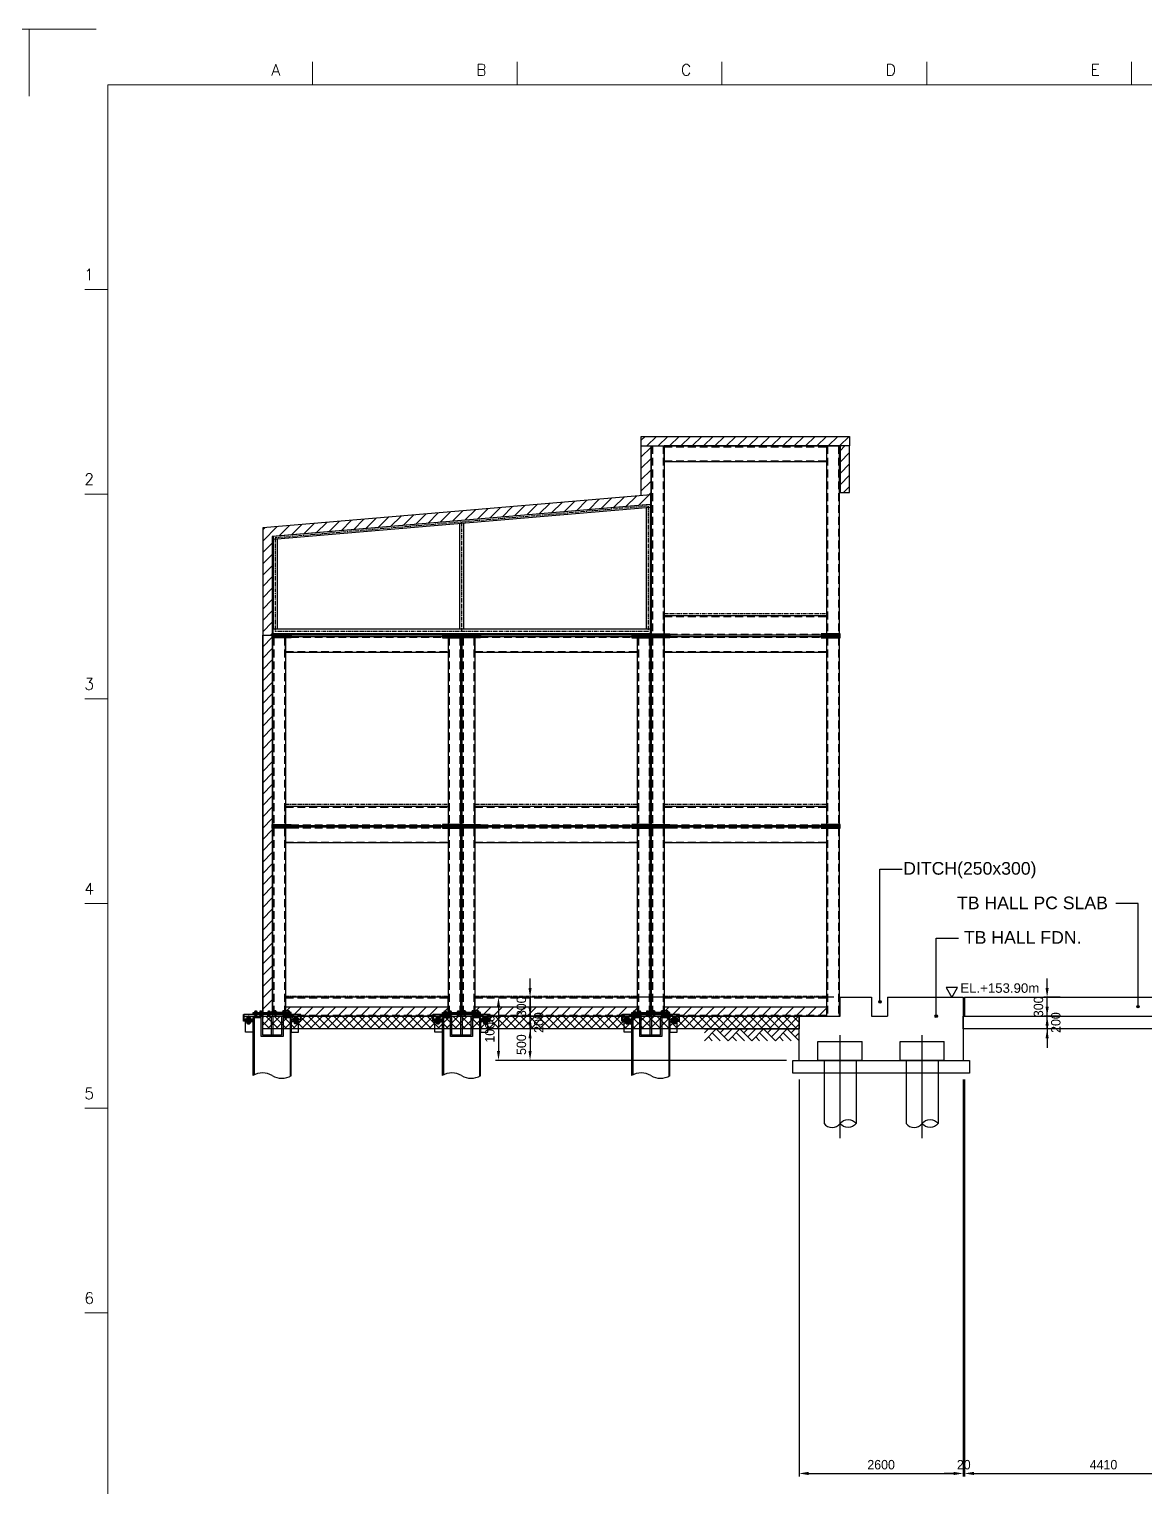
# Model space of a CAD drawing. Header units: millimetres. Extents: x 63700 to 182600, y -289551 to -205451.
# Drawn here: x 123150 to 140830, y -270606 to -247501 of the extents above; entities that cross this region are included whole.
import ezdxf
from ezdxf.enums import TextEntityAlignment as Align

# ---------------------------------------------------------------- set-up
doc = ezdxf.new("R2010")
doc.units = ezdxf.units.MM
doc.header["$LTSCALE"] = 50
doc.linetypes.add('CENTER', pattern=[2, 1.25, -0.25, 0.25, -0.25])
doc.linetypes.add('HIDDEN', pattern=[0.375, 0.25, -0.125])
doc.layers.get('Defpoints').update_dxf_attribs({"color": 140})
for name, color, linetype in [('#20_GR', 3, 'Continuous'), ('1', 7, 'Continuous'), ('C_BLOCK', 7, 'Continuous'), ('C_CEN', 1, 'CENTER'), ('C_COLUMN-01', 2, 'Continuous'), ('C_CONC', 4, 'Continuous'), ('C_GIRDER', 2, 'Continuous'), ('C_HAT', 253, 'Continuous'), ('C_TEXT_01', 2, 'Continuous'), ('CONC', 3, 'Continuous'), ('DIM-SCALE', 7, 'Continuous'), ('finish', 1, 'Continuous'), ('HATCH-2', 4, 'Continuous'), ('PILE-1', 8, 'Continuous'), ('PLATE', 2, 'Continuous'), ('REBARD', 3, 'Continuous'), ('나사산', 1, 'Continuous'), ('중심선', 1, 'CENTER')]:
    doc.layers.add(name, color=color, linetype=linetype)
doc.layers.add('TAN-TIT', color=30, linetype='Continuous', lineweight=0)
doc.styles.add('Arial', font='arial.ttf')
doc.styles.add('COM', font='COMPLEX', dxfattribs={"height": 5})
doc.styles.add('돋움', font='')
doc.styles.get('돋움').set_extended_font_data('Dotum')
doc.dimstyles.new('일반도면_0050', dxfattribs={"dimscale": 50, "dimtxt": 3, "dimasz": 3, "dimexe": 1, "dimexo": 2, "dimgap": 1.25, "dimtad": 1, "dimdec": 0, "dimzin": 0, "dimdsep": 46, "dimtxsty": '돋움', "dimcen": -5, "dimclrd": 1, "dimclre": 1, "dimclrt": 7, "dimadec": 8, "dimazin": 0, "dimtfac": 1, "dimtdec": 4, "dimtix": 1, "dimtmove": 2, "dimatfit": 3, "dimfxl": 1, "dimtolj": 1, "dimtzin": 0, "dimarcsym": 0})
pattern_1 = [(45, (-538626.01, 33154.9), (-89.80256, 89.80256), [])]

# ---------------------------------------------------------------- blocks, each defined once
blk = doc.blocks.new('BORDER')
at = {"layer": 'TAN-TIT', "linetype": 'Continuous'}
for p, q in [((4241, 168200), (0, 168200)), ((0, 168200), (0, 163959)), ((237800, 168200), (233559, 168200)), ((237800, 163959), (237800, 168200))]:
    blk.add_line(p, q, dxfattribs=at)
at = {"layer": 'TAN-TIT'}
for p, q in [((17955, 164680), (17955, 166122)), ((30934, 164680), (30934, 166122)), ((43912, 164680), (43912, 166122)), ((56891, 164680), (56891, 166122)), ((69870, 164680), (69870, 166122)), ((4977, 164680), (4977, 3520)), ((232823, 164680), (4977, 164680)), ((4977, 151701), (3534, 151701)), ((4977, 138723), (3534, 138723)), ((4977, 125744), (3534, 125744)), ((4977, 112766), (3534, 112766)), ((4977, 99787), (3534, 99787)), ((4977, 86808), (3534, 86808))]:
    blk.add_line(p, q, dxfattribs=at)
at = {"layer": 'TAN-TIT', "style": 'COM'}
for s, p in [('A', (15359, 165257)), ('B', (28338, 165257)), ('C', (41317, 165257)), ('D', (54295, 165257)), ('E', (67274, 165257))]:
    blk.add_text(s, height=721, dxfattribs=at).set_placement(p)
for s, p in [('1', (4111, 152278)), ('1', (4111, 152278)), ('2', (4111, 139300)), ('3', (4111, 126321)), ('4', (4111, 113342)), ('5', (4111, 100364)), ('6', (4111, 87385))]:
    blk.add_text(s, height=721, dxfattribs=at).set_placement(p, align=Align.RIGHT)
blk = doc.blocks.new('ER')
at = {"layer": 'C_BLOCK', "color": 1, "linetype": 'Continuous'}
for p, q in [((2.5, 0), (0, -2.5)), ((0.833, 0), (0, -0.832)), ((0, 0), (20, 0)), ((2.5, 0), (5, -2.5)), ((4.167, 0), (3.334, -0.833)), ((5.833, 0), (4.166, -1.666)), ((7.5, 0), (5, -2.5)), ((7.5, 0), (9.999, -2.5)), ((9.167, 0), (8.333, -0.833)), ((10.832, 0), (9.166, -1.666)), ((12.499, 0), (9.999, -2.5)), ((12.499, 0), (14.999, -2.5)), ((14.166, 0), (13.333, -0.833)), ((15.832, 0), (14.165, -1.666)), ((17.499, 0), (14.999, -2.5)), ((17.499, 0), (19.998, -2.5)), ((19.166, 0), (18.332, -0.833)), ((0.834, -1.666), (1.667, -2.5)), ((1.667, -0.833), (3.333, -2.5)), ((5.887, -1.613), (6.774, -2.5)), ((6.719, -0.78), (8.439, -2.5)), ((10.833, -1.666), (11.666, -2.5)), ((11.666, -0.833), (13.332, -2.5)), ((15.832, -1.666), (16.666, -2.5)), ((16.665, -0.833), (18.331, -2.5)), ((19.998, -0.832), (19.165, -1.666))]:
    blk.add_line(p, q, dxfattribs=at)
blk = doc.blocks.new('*D468')
at = {"layer": 'Defpoints', "color": 0}
for p in [(136001, -262847), (131088, -263147), (135351, -263147)]:
    blk.add_point(p, dxfattribs=at)
at = {"layer": 'DIM-SCALE', "color": 1, "lineweight": -2}
for p, q in [((131088, -262697), (131088, -262547)), ((135901, -262847), (131038, -262847)), ((131088, -262847), (131088, -263147)), ((135251, -263147), (131038, -263147)), ((131088, -263297), (131088, -263447))]:
    blk.add_line(p, q, dxfattribs=at)
at = {"layer": 'DIM-SCALE', "color": 1}
for points in [[(131063, -262697), (131113, -262697), (131088, -262847)], [(131063, -263297), (131113, -263297), (131088, -263147)]]:
    blk.add_solid(points, dxfattribs=at)
at = {"layer": 'DIM-SCALE', "color": 7, "insert": (130951, -262997), "char_height": 150, "attachment_point": 5, "rotation": 90, "style": '돋움'}
blk.add_mtext('\\A1;300', dxfattribs=at)
blk = doc.blocks.new('*D469')
at = {"layer": 'Defpoints', "color": 0}
for p in [(131088, -263147), (135351, -263147), (133001, -263347)]:
    blk.add_point(p, dxfattribs=at)
at = {"layer": 'DIM-SCALE', "color": 1, "lineweight": -2}
for p, q in [((131088, -262997), (131088, -262847)), ((135251, -263147), (131038, -263147)), ((131088, -263347), (131088, -263147)), ((132901, -263347), (131038, -263347)), ((131088, -263497), (131088, -263647))]:
    blk.add_line(p, q, dxfattribs=at)
at = {"layer": 'DIM-SCALE', "color": 1}
for points in [[(131063, -262997), (131113, -262997), (131088, -263147)], [(131063, -263497), (131113, -263497), (131088, -263347)]]:
    blk.add_solid(points, dxfattribs=at)
at = {"layer": 'DIM-SCALE', "color": 7, "char_height": 150, "attachment_point": 5, "rotation": 90, "style": '돋움'}
for s, insert in [('\\A1;200', (131226, -263247)), ('\\A1;', (130951, -263247))]:
    blk.add_mtext(s, dxfattribs=dict(at, insert=insert))
blk = doc.blocks.new('*D470')
at = {"layer": 'Defpoints', "color": 0}
for p in [(133001, -263347), (131088, -263847), (135251, -263847)]:
    blk.add_point(p, dxfattribs=at)
at = {"layer": 'DIM-SCALE', "color": 1, "lineweight": -2}
for p, q in [((132901, -263347), (131038, -263347)), ((131088, -263497), (131088, -263697)), ((135151, -263847), (131038, -263847))]:
    blk.add_line(p, q, dxfattribs=at)
at = {"layer": 'DIM-SCALE', "color": 1}
for points in [[(131063, -263497), (131113, -263497), (131088, -263347)], [(131063, -263697), (131113, -263697), (131088, -263847)]]:
    blk.add_solid(points, dxfattribs=at)
at = {"layer": 'DIM-SCALE', "color": 7, "insert": (130951, -263597), "char_height": 150, "attachment_point": 5, "rotation": 90, "style": '돋움'}
blk.add_mtext('\\A1;500', dxfattribs=at)
blk = doc.blocks.new('*D471')
at = {"layer": 'Defpoints', "color": 0}
for p in [(136001, -262847), (130588, -263847), (135251, -263847)]:
    blk.add_point(p, dxfattribs=at)
at = {"layer": 'DIM-SCALE', "color": 1, "lineweight": -2}
for p, q in [((135901, -262847), (130538, -262847)), ((130588, -262997), (130588, -263697)), ((135151, -263847), (130538, -263847))]:
    blk.add_line(p, q, dxfattribs=at)
at = {"layer": 'DIM-SCALE', "color": 1}
for points in [[(130563, -262997), (130613, -262997), (130588, -262847)], [(130563, -263697), (130613, -263697), (130588, -263847)]]:
    blk.add_solid(points, dxfattribs=at)
at = {"layer": 'DIM-SCALE', "color": 7, "insert": (130451, -263347), "char_height": 150, "attachment_point": 5, "rotation": 90, "style": '돋움'}
blk.add_mtext('\\A1;1000', dxfattribs=at)
blk = doc.blocks.new('*D501')
at = {"layer": 'Defpoints', "color": 0}
for p in [(135351, -264047), (137951, -264047), (137951, -270394)]:
    blk.add_point(p, dxfattribs=at)
at = {"layer": 'DIM-SCALE', "color": 1, "lineweight": -2}
for p, q in [((135351, -264147), (135351, -270444)), ((137951, -264147), (137951, -270444)), ((135501, -270394), (137801, -270394))]:
    blk.add_line(p, q, dxfattribs=at)
at = {"layer": 'DIM-SCALE', "color": 1}
for points in [[(135501, -270369), (135501, -270419), (135351, -270394)], [(137801, -270369), (137801, -270419), (137951, -270394)]]:
    blk.add_solid(points, dxfattribs=at)
at = {"layer": 'DIM-SCALE', "color": 7, "insert": (136651, -270256), "char_height": 150, "attachment_point": 5, "style": '돋움'}
blk.add_mtext('\\A1;2600', dxfattribs=at)
blk = doc.blocks.new('*D502')
at = {"layer": 'Defpoints', "color": 0}
for p in [(137951, -264047), (137971, -264047), (137951, -270394)]:
    blk.add_point(p, dxfattribs=at)
at = {"layer": 'DIM-SCALE', "color": 1, "lineweight": -2}
for p, q in [((137951, -264147), (137951, -270444)), ((137971, -264147), (137971, -270444)), ((137801, -270394), (137651, -270394)), ((137971, -270394), (137951, -270394)), ((138121, -270394), (138271, -270394))]:
    blk.add_line(p, q, dxfattribs=at)
at = {"layer": 'DIM-SCALE', "color": 1}
for points in [[(137801, -270369), (137801, -270419), (137951, -270394)], [(138121, -270369), (138121, -270419), (137971, -270394)]]:
    blk.add_solid(points, dxfattribs=at)
at = {"layer": 'DIM-SCALE', "color": 7, "insert": (137961, -270256), "char_height": 150, "attachment_point": 5, "style": '돋움'}
blk.add_mtext('\\A1;20', dxfattribs=at)
blk = doc.blocks.new('*D503')
at = {"layer": 'Defpoints', "color": 0}
for p in [(137971, -264047), (142381, -266447), (142381, -270394)]:
    blk.add_point(p, dxfattribs=at)
at = {"layer": 'DIM-SCALE', "color": 1, "lineweight": -2}
for p, q in [((137971, -264147), (137971, -270444)), ((142381, -266547), (142381, -270444)), ((138121, -270394), (142231, -270394))]:
    blk.add_line(p, q, dxfattribs=at)
at = {"layer": 'DIM-SCALE', "color": 1}
for points in [[(138121, -270369), (138121, -270419), (137971, -270394)], [(142231, -270369), (142231, -270419), (142381, -270394)]]:
    blk.add_solid(points, dxfattribs=at)
at = {"layer": 'DIM-SCALE', "color": 7, "insert": (140176, -270256), "char_height": 150, "attachment_point": 5, "style": '돋움'}
blk.add_mtext('\\A1;4410', dxfattribs=at)
blk = doc.blocks.new('*D478')
at = {"layer": 'Defpoints', "color": 0}
for p in [(139282, -263147), (139590, -263147), (139590, -263347)]:
    blk.add_point(p, dxfattribs=at)
at = {"layer": 'DIM-SCALE', "color": 1, "lineweight": -2}
for p, q in [((139282, -262997), (139282, -262847)), ((139490, -263147), (139232, -263147)), ((139282, -263347), (139282, -263147)), ((139490, -263347), (139232, -263347)), ((139282, -263497), (139282, -263647))]:
    blk.add_line(p, q, dxfattribs=at)
at = {"layer": 'DIM-SCALE', "color": 1}
for points in [[(139257, -262997), (139307, -262997), (139282, -263147)], [(139257, -263497), (139307, -263497), (139282, -263347)]]:
    blk.add_solid(points, dxfattribs=at)
at = {"layer": 'DIM-SCALE', "color": 7, "char_height": 150, "attachment_point": 5, "rotation": 90, "style": '돋움'}
for s, insert in [('\\A1;200', (139420, -263247)), ('\\A1;', (139145, -263247))]:
    blk.add_mtext(s, dxfattribs=dict(at, insert=insert))
blk = doc.blocks.new('*D479')
at = {"layer": 'Defpoints', "color": 0}
for p in [(139282, -262847), (139590, -262847), (139590, -263147)]:
    blk.add_point(p, dxfattribs=at)
at = {"layer": 'DIM-SCALE', "color": 1, "lineweight": -2}
for p, q in [((139282, -262697), (139282, -262547)), ((139490, -262847), (139232, -262847)), ((139282, -263147), (139282, -262847)), ((139490, -263147), (139232, -263147)), ((139282, -263297), (139282, -263447))]:
    blk.add_line(p, q, dxfattribs=at)
at = {"layer": 'DIM-SCALE', "color": 1}
for points in [[(139257, -262697), (139307, -262697), (139282, -262847)], [(139257, -263297), (139307, -263297), (139282, -263147)]]:
    blk.add_solid(points, dxfattribs=at)
at = {"layer": 'DIM-SCALE', "color": 7, "insert": (139145, -262997), "char_height": 150, "attachment_point": 5, "rotation": 90, "style": '돋움'}
blk.add_mtext('\\A1;300', dxfattribs=at)
blk = doc.blocks.new('B_Dot')
at = {"layer": 'REBARD', "const_width": 0.4}
blk.add_lwpolyline([(-0.2, 0, 1), (0.2, 0, 1)], format="xyb", close=True, dxfattribs=at)
at = {"layer": 'REBARD'}
blk.add_circle((0, 0), 0.4, dxfattribs=at)
blk = doc.blocks.new('A$C2AA804A4')
at = {"layer": 'C_GIRDER'}
h = blk.add_hatch(dxfattribs=at)
h.set_pattern_fill('ANSI37', color=8, scale=30)
h.set_pattern_definition([(45, (-538626.01, 33154.9), (-67.351921, 67.351921), []), (135, (-538626.01, 33154.9), (-67.351921, -67.351921), [])])
h.paths.add_polyline_path([(-650, -200), (-650, 0), (-9150, 0), (-9150, -200)])
at = {"layer": 'finish'}
h = blk.add_hatch(dxfattribs=at)
h.set_pattern_fill('ANSI31', color=8, scale=40, style=0)
h.set_pattern_definition([(45, (-538626.01, 33058.7), (-89.80256, 89.80256), [])])
h.paths.add_polyline_path([(-3150, 9040), (150, 9040), (150, 9190), (-3150, 9190)])
h = blk.add_hatch(dxfattribs=at)
h.set_pattern_fill('ANSI31', color=8, scale=40, style=0)
h.set_pattern_definition(pattern_1)
h.paths.add_polyline_path([(-3150, 8251), (-3000, 8264), (-3000, 9040), (-3150, 9040)])
h = blk.add_hatch(dxfattribs=at)
h.set_pattern_fill('ANSI31', color=8, scale=40, style=0)
h.set_pattern_definition(pattern_1)
h.paths.add_polyline_path([(0, 8300), (150, 8300), (150, 9040), (0, 9040)])
h = blk.add_hatch(dxfattribs=at)
h.set_pattern_fill('ANSI31', color=8, scale=40, style=0)
h.set_pattern_definition([(45, (-529884.3, 56259.23), (-89.80256, 89.80256), [])])
h.paths.add_polyline_path([(-3000, 8113), (-3000, 8264), (-9150, 7741), (-9150, 6040), (-9000, 6040), (-9000, 7603)])
h = blk.add_hatch(dxfattribs=at)
h.set_pattern_fill('ANSI31', color=8, scale=40, style=0)
h.set_pattern_definition([(45, (-529884.3, 59255.23), (-89.80256, 89.80256), [])])
h.paths.add_polyline_path([(-9150, 0), (-9000, 0), (-9000, 6040), (-9150, 6040)])
h = blk.add_hatch(dxfattribs=at)
h.set_pattern_fill('ANSI31', color=8, scale=40, style=0)
h.set_pattern_definition([(45, (-544626.01, 33154.9), (-89.80256, 89.80256), [])])
h.paths.add_polyline_path([(-6214, 150), (-8787, 150), (-8787, 0), (-6214, 0)])
h = blk.add_hatch(dxfattribs=at)
h.set_pattern_fill('ANSI31', color=8, scale=40, style=0)
h.set_pattern_definition([(45, (-541626.01, 33154.9), (-89.80256, 89.80256), [])])
h.paths.add_polyline_path([(-3214, 150), (-5787, 150), (-5787, 0), (-3214, 0)])
h = blk.add_hatch(dxfattribs=at)
h.set_pattern_fill('ANSI31', color=8, scale=40, style=0)
h.set_pattern_definition(pattern_1)
h.paths.add_polyline_path([(-214, 150), (-2787, 150), (-2787, 0), (-214, 0)])
at = {"layer": 'C_CEN', "color": 8}
for p, q in [((-3042, 8085), (-8952, 7582)), ((-3042, 8085), (-3042, 6098)), ((-6000, 7833), (-6000, 6098)), ((-8952, 7582), (-8952, 6098)), ((-2793, 6382), (-213, 6382)), ((-2793, 6350), (-213, 6350)), ((-3042, 6098), (-8952, 6098)), ((-8787, 3362), (-6213, 3362)), ((-8787, 3330), (-6213, 3330)), ((-8786, 3332), (-8786, 3326)), ((-5787, 3362), (-3213, 3362)), ((-5787, 3330), (-3213, 3330)), ((-2787, 3362), (-213, 3362)), ((-2787, 3330), (-213, 3330)), ((-8787, 316), (-6214, 316)), ((-8787, 310), (-6214, 310)), ((-6214, 316), (-6214, 310)), ((-5787, 316), (-3214, 316)), ((-5787, 310), (-3214, 310)), ((-3214, 316), (-3214, 310)), ((-2787, 316), (-214, 316)), ((-2787, 310), (-214, 310)), ((-214, 316), (-214, 310))]:
    blk.add_line(p, q, dxfattribs=at)
at = {"layer": 'C_COLUMN-01', "color": 8}
for points in [[(-2990, 6060), (-2990, 9040), (-2787, 9040), (-2787, 6060)], [(-10, 6060), (-10, 9040), (-213, 9040), (-213, 6060)], [(-8990, 3040), (-8990, 6000)], [(-8787, 6000), (-8787, 3040)], [(-6213, 6000), (-6213, 3040)], [(-6010, 3040), (-6010, 6000)], [(-5990, 3040), (-5990, 6000)], [(-5787, 6000), (-5787, 3040)], [(-3213, 6000), (-3213, 3040)], [(-3010, 3040), (-3010, 6000)], [(-2990, 3040), (-2990, 6000)], [(-2787, 6000), (-2787, 3040)], [(-213, 6000), (-213, 3040)], [(-10, 3040), (-10, 6000)], [(-8787, 2980), (-8787, 0), (-8990, 0), (-8990, 2980)], [(-6213, 2980), (-6213, 0), (-6010, 0), (-6010, 2980)], [(-5787, 2980), (-5787, 0), (-5990, 0), (-5990, 2980)], [(-3213, 2980), (-3213, 0), (-3010, 0), (-3010, 2980)], [(-2787, 2980), (-2787, 0), (-2990, 0), (-2990, 2980)], [(-213, 2980), (-213, 0), (-10, 0), (-10, 2980)]]:
    blk.add_lwpolyline(points, dxfattribs=at)
at = {"layer": 'C_GIRDER', "color": 8, "linetype": 'HIDDEN', "ltscale": 10}
for p, q in [((-2974, 9040), (-2974, 6060)), ((-2803, 9040), (-2803, 6060)), ((-2787, 9027), (-213, 9027)), ((-197, 9040), (-197, 6060)), ((-26, 9040), (-26, 6060)), ((-2787, 8802), (-213, 8802)), ((-2787, 6334), (-213, 6334)), ((-2700, 6056), (-300, 6056)), ((-8974, 6000), (-8974, 3040)), ((-8803, 6000), (-8803, 3040)), ((-8787, 5782), (-6213, 5782)), ((-8700, 6007), (-6300, 6007)), ((-6197, 6000), (-6197, 3040)), ((-6026, 6000), (-6026, 3040)), ((-5974, 6000), (-5974, 3040)), ((-5803, 6000), (-5803, 3040)), ((-5787, 5782), (-3213, 5782)), ((-5700, 6007), (-3300, 6007)), ((-3197, 6000), (-3197, 3040)), ((-3026, 6000), (-3026, 3040)), ((-2974, 6000), (-2974, 3040)), ((-2803, 6000), (-2803, 3040)), ((-2787, 5782), (-213, 5782)), ((-2700, 6007), (-300, 6007)), ((-197, 6000), (-197, 3040)), ((-26, 6000), (-26, 3040)), ((-8787, 3314), (-6213, 3314)), ((-5787, 3314), (-3213, 3314)), ((-2787, 3314), (-213, 3314)), ((-8700, 3036), (-6300, 3036)), ((-5700, 3036), (-3300, 3036)), ((-2700, 3036), (-300, 3036)), ((-8974, 2980), (-8974, 0)), ((-8803, 2980), (-8803, 0)), ((-8700, 2987), (-6300, 2987)), ((-6197, 2980), (-6197, 0)), ((-6026, 2980), (-6026, 0)), ((-5974, 2980), (-5974, 0)), ((-5803, 2980), (-5803, 0)), ((-5700, 2987), (-3300, 2987)), ((-3197, 2980), (-3197, 0)), ((-3026, 2980), (-3026, 0)), ((-2974, 2980), (-2974, 0)), ((-2803, 2980), (-2803, 0)), ((-2700, 2987), (-300, 2987)), ((-197, 2980), (-197, 0)), ((-26, 2980), (-26, 0)), ((-8787, 2762), (-6213, 2762)), ((-5787, 2762), (-3213, 2762)), ((-2787, 2762), (-213, 2762)), ((-8787, 294), (-6214, 294)), ((-5787, 294), (-3214, 294)), ((-2787, 294), (-214, 294)), ((-8787, 16), (-6214, 16)), ((-5787, 16), (-3214, 16)), ((-2787, 16), (-214, 16))]:
    blk.add_line(p, q, dxfattribs=at)
at = {"layer": 'C_GIRDER', "color": 8}
for p, q in [((-213, 9040), (-2787, 9040)), ((-3010, 8113), (-8984, 7605)), ((-3010, 8113), (-3010, 6060)), ((-3010, 8062), (-8984, 7555)), ((-3073, 8057), (-3073, 6136)), ((-6032, 7806), (-6032, 6136)), ((-5968, 7811), (-5968, 6136)), ((-8984, 7605), (-8984, 6136)), ((-8920, 7560), (-8920, 6136)), ((-3010, 6136), (-8990, 6136)), ((-8990, 6136), (-8990, 6060)), ((-3010, 6060), (-8990, 6060))]:
    blk.add_line(p, q, dxfattribs=at)
for points in [[(-2787, 9040), (-213, 9040)], [(-213, 9040), (-213, 8788), (-2787, 8788), (-2787, 9040)], [(-2787, 6060), (-2787, 6350), (-213, 6350), (-213, 6060)], [(-8787, 6020), (-6213, 6020)], [(-3214, 6040), (-3214, 6040), (-8786, 6040)], [(-5787, 6020), (-3213, 6020)], [(-213, 6040), (-213, 6040), (-2787, 6040)], [(-2787, 6020), (-213, 6020)], [(-6213, 6000), (-6213, 5768), (-8787, 5768), (-8787, 6000)], [(-3213, 6000), (-3213, 5768), (-5787, 5768), (-5787, 6000)], [(-213, 6000), (-213, 5768), (-2787, 5768), (-2787, 6000)], [(-8787, 3040), (-8787, 3330), (-6213, 3330), (-6213, 3040)], [(-5787, 3040), (-5787, 3330), (-3213, 3330), (-3213, 3040)], [(-2787, 3040), (-2787, 3330), (-213, 3330), (-213, 3040)], [(-6213, 3020), (-6213, 3020), (-8787, 3020)], [(-3213, 3020), (-3213, 3020), (-5787, 3020)], [(-213, 3020), (-213, 3020), (-2787, 3020)], [(-8787, 3000), (-6213, 3000)], [(-6213, 2980), (-6213, 2748), (-8787, 2748), (-8787, 2980)], [(-5787, 3000), (-3213, 3000)], [(-3213, 2980), (-3213, 2748), (-5787, 2748), (-5787, 2980)], [(-2787, 3000), (-213, 3000)], [(-213, 2980), (-213, 2748), (-2787, 2748), (-2787, 2980)]]:
    blk.add_lwpolyline(points, dxfattribs=at)
for points in [[(-9000, 6060), (-8700, 6060), (-8700, 6040), (-9000, 6040)], [(-9000, 6040), (-8700, 6040), (-8700, 6020), (-9000, 6020)], [(-9000, 6020), (-8700, 6020), (-8700, 6000), (-9000, 6000)], [(-6000, 6040), (-6300, 6040), (-6300, 6020), (-6000, 6020)], [(-6000, 6020), (-6300, 6020), (-6300, 6000), (-6000, 6000)], [(-6000, 6040), (-5700, 6040), (-5700, 6020), (-6000, 6020)], [(-6000, 6020), (-5700, 6020), (-5700, 6000), (-6000, 6000)], [(-3000, 6060), (-3300, 6060), (-3300, 6040), (-3000, 6040)], [(-3000, 6040), (-3300, 6040), (-3300, 6020), (-3000, 6020)], [(-3000, 6020), (-3300, 6020), (-3300, 6000), (-3000, 6000)], [(-3000, 6060), (-2700, 6060), (-2700, 6040), (-3000, 6040)], [(-3000, 6040), (-2700, 6040), (-2700, 6020), (-3000, 6020)], [(-3000, 6020), (-2700, 6020), (-2700, 6000), (-3000, 6000)], [(0, 6060), (-300, 6060), (-300, 6040), (0, 6040)], [(0, 6040), (-300, 6040), (-300, 6020), (0, 6020)], [(0, 6020), (-300, 6020), (-300, 6000), (0, 6000)], [(-9000, 3040), (-8700, 3040), (-8700, 3020), (-9000, 3020)], [(-9000, 3020), (-8700, 3020), (-8700, 3000), (-9000, 3000)], [(-6000, 3040), (-6300, 3040), (-6300, 3020), (-6000, 3020)], [(-6000, 3020), (-6300, 3020), (-6300, 3000), (-6000, 3000)], [(-6000, 3040), (-5700, 3040), (-5700, 3020), (-6000, 3020)], [(-6000, 3020), (-5700, 3020), (-5700, 3000), (-6000, 3000)], [(-3000, 3040), (-3300, 3040), (-3300, 3020), (-3000, 3020)], [(-3000, 3020), (-3300, 3020), (-3300, 3000), (-3000, 3000)], [(-3000, 3040), (-2700, 3040), (-2700, 3020), (-3000, 3020)], [(-3000, 3020), (-2700, 3020), (-2700, 3000), (-3000, 3000)], [(0, 3040), (-300, 3040), (-300, 3020), (0, 3020)], [(0, 3020), (-300, 3020), (-300, 3000), (0, 3000)], [(-9000, 3000), (-8700, 3000), (-8700, 2980), (-9000, 2980)], [(-6000, 3000), (-6300, 3000), (-6300, 2980), (-6000, 2980)], [(-6000, 3000), (-5700, 3000), (-5700, 2980), (-6000, 2980)], [(-3000, 3000), (-3300, 3000), (-3300, 2980), (-3000, 2980)], [(-3000, 3000), (-2700, 3000), (-2700, 2980), (-3000, 2980)], [(0, 3000), (-300, 3000), (-300, 2980), (0, 2980)], [(-8787, 310), (-6214, 310), (-6214, 0), (-8787, 0)], [(-5787, 310), (-3214, 310), (-3214, 0), (-5787, 0)], [(-2787, 310), (-214, 310), (-214, 0), (-2787, 0)]]:
    blk.add_lwpolyline(points, close=True, dxfattribs=at)
at = {"layer": 'finish', "color": 8}
for p, q in [((-3150, 9040), (-3150, 9190)), ((-3150, 9190), (150, 9190)), ((-3000, 9040), (-3000, 9040)), ((-3000, 9040), (0, 9040)), ((0, 9040), (0, 9040)), ((150, 9190), (150, 9040)), ((-3000, 8264), (-9150, 7741)), ((-3000, 8113), (-9000, 7603)), ((-3000, 8113), (-3000, 8264)), ((-3000, 8113), (-3000, 6040)), ((0, 8300), (150, 8300)), ((-9150, 7741), (-9150, -30)), ((-9000, 7603), (-9000, 0)), ((-8787, 150), (-6214, 150)), ((-8787, 150), (-8787, 0)), ((-8787, 0), (-6214, 0)), ((-6214, 150), (-6214, 0)), ((-5787, 150), (-3214, 150)), ((-5787, 150), (-5787, 0)), ((-5787, 0), (-3214, 0)), ((-3214, 150), (-3214, 0)), ((-2787, 150), (-214, 150)), ((-2787, 150), (-2787, 0)), ((-2787, 0), (-214, 0)), ((-214, 150), (-214, 0))]:
    blk.add_line(p, q, dxfattribs=at)
for points in [[(-3150, 8251), (-3150, 9040), (-3000, 9040), (-3000, 8264)], [(150, 8300), (150, 9040), (0, 9040), (0, 8300)], [(-9150, -30), (-9150, -30), (-9150, 6040), (-9000, 6040), (-9000, 0)]]:
    blk.add_lwpolyline(points, dxfattribs=at)
blk.add_lwpolyline([(-9150, 0), (-650, 0), (-650, -200), (-9150, -200)], close=True, dxfattribs=at)
blk = doc.blocks.new('_DatumFilled')
at = {"color": 8, "linetype": 'ByBlock'}
blk.add_solid([(0, 0.6), (-1, 0), (0, -0.6)], dxfattribs=at)
blk = doc.blocks.new('A$C6AAD2DAC')
at = {"layer": 'C_GIRDER'}
h = blk.add_hatch(dxfattribs=at)
h.set_pattern_fill('AR-CONC', color=8, scale=5, style=0)
h.set_pattern_definition([(50, (-570551.594, 28468.113), (35.8630091, -3.1376067), [3.75, -41.25]), (355, (-570551.594, 28468.113), (-6.9375667, 37.6096067), [3, -33]), (100.4514, (-570548.605, 28467.85), (28.925469, 34.471977), [3.1870095, -35.0571056]), (46.1842, (-570551.594, 28478.113), (53.3620524, -8.2759507), [5.625, -61.875]), (96.6356, (-570547.147, 28477.423), (46.7331353, 48.7058935), [4.7805144, -52.58565]), (351.1842, (-570551.594, 28478.113), (46.733097, 48.70593), [4.5, -49.5]), (21, (-570546.594, 28475.613), (29.8453526, -20.1309445), [3.75, -41.25]), (326, (-570546.594, 28475.613), (12.1657666, 36.2575023), [3, -33]), (71.4514, (-570544.107, 28473.936), (42.0111314, 16.1265248), [3.1870095, -35.0571056]), (37.5, (-570551.594, 28468.113), (0.60799277, 16.6446927), [0, -32.6, 0, -33.5, 0, -33.125]), (7.5, (-570551.594, 28468.113), (13.15347687, 19.7205856), [0, -19.1, 0, -31.85, 0, -12.625]), (327.5, (-570562.744, 28468.113), (26.6911218, -1.1277436), [0, -12.5, 0, -39, 0, -51.75]), (317.5, (-570567.744, 28468.113), (29.1593085, 5.0052491), [0, -16.25, 0, -25.9, 0, -36.75])])
h.paths.add_polyline_path([(66, -30), (6, -30), (6, -80), (31, -80), (31, -70), (58, -70), (56, -69, -0.038368), (54, -68), (54, -48, -0.038368), (56, -47), (58, -46), (66, -46)])
h.paths.add_polyline_path([(156, -50), (170, -50), (306, -50), (306, -30), (96, -30), (96, -46), (104, -46), (106, -47, -0.038368), (108, -48), (108, -68, -0.038368), (106, -69), (104, -70), (131, -70), (131, -80), (156, -80)])
h.paths.add_polyline_path([(779, -33), (790, -36), (792, -30), (606, -30), (606, -50), (742, -50), (756, -50), (756, -80), (781, -80), (781, -70), (808, -70), (806, -69, -0.038368), (804, -68), (804, -48, -0.038368), (806, -47), (808, -46), (816, -46), (816, -30), (792, -30), (790, -36), (794, -36), (778, -69)])
h.paths.add_polyline_path([(906, -30), (846, -30), (846, -46), (854, -46), (856, -47, -0.038368), (858, -48), (858, -68, -0.038368), (856, -69), (854, -70), (881, -70), (881, -80), (906, -80)])
h.paths.add_polyline_path([(281, -50), (281, -350), (631, -350), (631, -50), (606, -50), (606, -330), (306, -330), (306, -50)])
at = {"layer": 'C_HAT'}
h = blk.add_hatch(dxfattribs=at)
h.set_pattern_fill('ANSI31', color=8, scale=100, style=0)
h.set_pattern_definition([(45, (-574219.121, 21868.165), (-8.83883476, 8.83883476), [])])
h.paths.add_polyline_path([(456, 30), (156, 30), (156, 10), (456, 10)])
h = blk.add_hatch(dxfattribs=at)
h.set_pattern_fill('ANSI31', color=8, scale=100, style=0)
h.set_pattern_definition([(135, (575131.121, 21868.165), (8.83883476, 8.83883476), [])])
h.paths.add_polyline_path([(456, 30), (756, 30), (756, 10), (456, 10)])
at = {"color": 8}
for p, q in [((181, 46), (179, 45)), ((179, 45), (179, 31)), ((181, 30), (179, 31)), ((211, 46), (181, 46)), ((211, 30), (181, 30)), ((186, 56), (187, 57)), ((186, -29), (186, 56)), ((186, 56), (206, 56)), ((187, 57), (205, 57)), ((187, 45), (187, 31)), ((205, 57), (206, 56)), ((205, 45), (205, 31)), ((206, 56), (206, -29)), ((213, 45), (211, 46)), ((213, 31), (211, 30)), ((213, 45), (213, 31)), ((262, 46), (260, 45)), ((260, 45), (260, 31)), ((262, 30), (260, 31)), ((292, 46), (262, 46)), ((292, 30), (262, 30)), ((267, 56), (268, 57)), ((267, -29), (267, 56)), ((267, 56), (287, 56)), ((268, 57), (286, 57)), ((268, 45), (268, 31)), ((286, 57), (287, 56)), ((286, 45), (286, 31)), ((287, 56), (287, -29)), ((294, 45), (292, 46)), ((294, 31), (292, 30)), ((294, 45), (294, 31)), ((391, 46), (389, 45)), ((389, 45), (389, 31)), ((391, 30), (389, 31)), ((421, 46), (391, 46)), ((421, 30), (391, 30)), ((396, 56), (397, 57)), ((396, -29), (396, 56)), ((396, 56), (416, 56)), ((397, 57), (415, 57)), ((397, 45), (397, 31)), ((415, 57), (416, 56)), ((415, 45), (415, 31)), ((416, 56), (416, -29)), ((423, 45), (421, 46)), ((423, 31), (421, 30)), ((423, 45), (423, 31)), ((489, 45), (491, 46)), ((489, 45), (489, 31)), ((489, 31), (491, 30)), ((491, 46), (521, 46)), ((491, 30), (521, 30)), ((497, 57), (496, 56)), ((516, 56), (496, 56)), ((496, 56), (496, -29)), ((515, 57), (497, 57)), ((497, 45), (497, 31)), ((516, 56), (515, 57)), ((515, 45), (515, 31)), ((516, -29), (516, 56)), ((521, 46), (523, 45)), ((521, 30), (523, 31)), ((523, 45), (523, 31)), ((618, 45), (620, 46)), ((618, 45), (618, 31)), ((618, 31), (620, 30)), ((620, 46), (650, 46)), ((620, 30), (650, 30)), ((626, 57), (625, 56)), ((645, 56), (625, 56)), ((625, 56), (625, -29)), ((644, 57), (626, 57)), ((626, 45), (626, 31)), ((645, 56), (644, 57)), ((644, 45), (644, 31)), ((645, -29), (645, 56)), ((650, 46), (652, 45)), ((650, 30), (652, 31)), ((652, 45), (652, 31)), ((699, 45), (701, 46)), ((699, 45), (699, 31)), ((699, 31), (701, 30)), ((701, 46), (731, 46)), ((701, 30), (731, 30)), ((707, 57), (706, 56)), ((726, 56), (706, 56)), ((706, 56), (706, -29)), ((725, 57), (707, 57)), ((707, 45), (707, 31)), ((726, 56), (725, 57)), ((725, 45), (725, 31)), ((726, -29), (726, 56)), ((731, 46), (733, 45)), ((731, 30), (733, 31)), ((733, 45), (733, 31)), ((58, -46), (54, -48)), ((54, -48), (54, -68)), ((58, -70), (54, -68)), ((58, -120), (54, -122)), ((54, -122), (54, -142)), ((58, -144), (54, -142)), ((104, -46), (58, -46)), ((104, -70), (58, -70)), ((104, -120), (58, -120)), ((104, -144), (58, -144)), ((66, -32), (68, -30)), ((66, -32), (66, -150)), ((66, -32), (96, -32)), ((66, -150), (96, -150)), ((66, -150), (68, -152)), ((68, -30), (94, -30)), ((68, -48), (68, -68)), ((68, -122), (68, -142)), ((68, -152), (94, -152)), ((94, -30), (96, -32)), ((94, -48), (94, -68)), ((94, -122), (94, -142)), ((94, -152), (96, -150)), ((96, -150), (96, -32)), ((108, -48), (104, -46)), ((108, -68), (104, -70)), ((108, -122), (104, -120)), ((108, -142), (104, -144)), ((108, -48), (108, -68)), ((108, -122), (108, -142)), ((186, -29), (206, -29)), ((186, -29), (187, -30)), ((187, -30), (205, -30)), ((205, -30), (206, -29)), ((256, -30), (257, -29)), ((267, -29), (287, -29)), ((267, -29), (268, -30)), ((268, -30), (286, -30)), ((396, -29), (416, -29)), ((396, -29), (397, -30)), ((397, -30), (415, -30)), ((415, -30), (416, -29)), ((516, -29), (496, -29)), ((497, -30), (496, -29)), ((515, -30), (497, -30)), ((516, -29), (515, -30)), ((645, -29), (625, -29)), ((644, -30), (626, -30)), ((645, -29), (644, -30)), ((656, -30), (655, -29)), ((726, -29), (706, -29)), ((707, -30), (706, -29)), ((725, -30), (707, -30)), ((726, -29), (725, -30)), ((804, -48), (808, -46)), ((804, -48), (804, -68)), ((804, -68), (808, -70)), ((804, -122), (808, -120)), ((804, -122), (804, -142)), ((804, -142), (808, -144)), ((808, -46), (854, -46)), ((808, -70), (854, -70)), ((808, -120), (854, -120)), ((808, -144), (854, -144)), ((818, -30), (816, -32)), ((816, -150), (816, -32)), ((846, -32), (816, -32)), ((846, -150), (816, -150)), ((818, -152), (816, -150)), ((844, -30), (818, -30)), ((818, -48), (818, -68)), ((818, -122), (818, -142)), ((844, -152), (818, -152)), ((846, -32), (844, -30)), ((844, -48), (844, -68)), ((844, -122), (844, -142)), ((846, -150), (844, -152)), ((846, -32), (846, -150)), ((854, -46), (858, -48)), ((854, -70), (858, -68)), ((854, -120), (858, -122)), ((854, -144), (858, -142)), ((858, -48), (858, -68)), ((858, -122), (858, -142))]:
    blk.add_line(p, q, dxfattribs=at)
for points in [[(226, 10), (166, 10), (166, 0), (226, 0)], [(307, 10), (247, 10), (247, 0), (307, 0)], [(436, 10), (376, 10), (376, 0), (436, 0)], [(476, 10), (536, 10), (536, 0), (476, 0)], [(605, 10), (665, 10), (665, 0), (605, 0)], [(686, 10), (746, 10), (746, 0), (686, 0)], [(31, -70), (131, -70), (131, -80), (31, -80)], [(31, -120), (131, -120), (131, -110), (31, -110)], [(36, -110), (136, -110), (156, -130), (156, -280), (36, -280)], [(876, -110), (776, -110), (756, -130), (756, -280), (876, -280)], [(881, -70), (781, -70), (781, -80), (881, -80)], [(881, -120), (781, -120), (781, -110), (881, -110)]]:
    blk.add_lwpolyline(points, close=True, dxfattribs=at)
for centre, radius, start, end in [((183, 38), 7.66, 55.591, 124.409), ((183, 38), 7.66, 235.591, 304.409), ((196, 16), 30, 90.4002, 107.1986), ((196, 60), 30, 252.8014, 269.5998), ((196, 16), 30, 72.8014, 89.5998), ((196, 60), 30, 270.4002, 287.1986), ((209, 38), 7.66, 55.591, 124.409), ((209, 38), 7.66, 235.591, 304.409), ((264, 38), 7.66, 55.591, 124.409), ((264, 38), 7.66, 235.591, 304.409), ((277, 16), 30, 90.4002, 107.1986), ((277, 60), 30, 252.8014, 269.5998), ((277, 16), 30, 72.8014, 89.5998), ((277, 60), 30, 270.4002, 287.1986), ((290, 38), 7.66, 55.591, 124.409), ((290, 38), 7.66, 235.591, 304.409), ((393, 38), 7.66, 55.591, 124.409), ((393, 38), 7.66, 235.591, 304.409), ((406, 16), 30, 90.4002, 107.1986), ((406, 60), 30, 252.8014, 269.5998), ((406, 16), 30, 72.8014, 89.5998), ((406, 60), 30, 270.4002, 287.1986), ((419, 38), 7.66, 55.591, 124.409), ((419, 38), 7.66, 235.591, 304.409), ((493, 38), 7.66, 55.591, 124.409), ((493, 38), 7.66, 235.591, 304.409), ((506, 16), 30, 90.4002, 107.1986), ((506, 60), 30, 252.8014, 269.5998), ((506, 16), 30, 72.8014, 89.5998), ((506, 60), 30, 270.4002, 287.1986), ((519, 38), 7.66, 55.591, 124.409), ((519, 38), 7.66, 235.591, 304.409), ((622, 38), 7.66, 55.591, 124.409), ((622, 38), 7.66, 235.591, 304.409), ((635, 16), 30, 90.4002, 107.1986), ((635, 60), 30, 252.8014, 269.5998), ((635, 16), 30, 72.8014, 89.5998), ((635, 60), 30, 270.4002, 287.1986), ((648, 38), 7.66, 55.591, 124.409), ((648, 38), 7.66, 235.591, 304.409), ((703, 38), 7.66, 55.591, 124.409), ((703, 38), 7.66, 235.591, 304.409), ((716, 16), 30, 90.4002, 107.1986), ((716, 60), 30, 252.8014, 269.5998), ((716, 16), 30, 72.8014, 89.5998), ((716, 60), 30, 270.4002, 287.1986), ((729, 38), 7.66, 55.591, 124.409), ((729, 38), 7.66, 235.591, 304.409), ((61, -58), 11.7, 55.591, 124.409), ((61, -58), 11.7, 235.591, 304.409), ((61, -132), 11.7, 55.591, 124.409), ((61, -132), 11.7, 235.591, 304.409), ((81, -92), 46, 90.4002, 107.1986), ((81, -24), 46, 252.8014, 269.5998), ((81, -166), 46, 90.4002, 107.1986), ((81, -98), 46, 252.8014, 269.5998), ((81, -92), 46, 72.8014, 89.5998), ((81, -24), 46, 270.4002, 287.1986), ((81, -166), 46, 72.8014, 89.5998), ((81, -98), 46, 270.4002, 287.1986), ((101, -58), 11.7, 55.591, 124.409), ((101, -58), 11.7, 235.591, 304.409), ((101, -132), 11.7, 55.591, 124.409), ((101, -132), 11.7, 235.591, 304.409), ((811, -58), 11.7, 55.591, 124.409), ((811, -58), 11.7, 235.591, 304.409), ((811, -132), 11.7, 55.591, 124.409), ((811, -132), 11.7, 235.591, 304.409), ((831, -92), 46, 90.4002, 107.1986), ((831, -24), 46, 252.8014, 269.5998), ((831, -166), 46, 90.4002, 107.1986), ((831, -98), 46, 252.8014, 269.5998), ((831, -92), 46, 72.8014, 89.5998), ((831, -24), 46, 270.4002, 287.1986), ((831, -166), 46, 72.8014, 89.5998), ((831, -98), 46, 270.4002, 287.1986), ((851, -58), 11.7, 55.591, 124.409), ((851, -58), 11.7, 235.591, 304.409), ((851, -132), 11.7, 55.591, 124.409), ((851, -132), 11.7, 235.591, 304.409)]:
    blk.add_arc(centre, radius, start, end, dxfattribs=at)
at = {"layer": 'C_CEN', "color": 8, "linetype": 'Continuous'}
for centre, start, end in [((304, -1225), 59.1258, 120.8742), ((608, -715), 239.1258, 300.8742)]:
    blk.add_arc(centre, 297, start, end, dxfattribs=at)
at = {"layer": 'C_GIRDER', "color": 8}
for p, q in [((281, -350), (281, -50)), ((631, -50), (631, -350)), ((631, -350), (281, -350))]:
    blk.add_line(p, q, dxfattribs=at)
for points in [[(0, 0), (6, 0), (6, -110), (0, -110)], [(456, 10), (156, 10), (156, 30), (456, 30)], [(456, 10), (756, 10), (756, 30), (456, 30)], [(912, 0), (906, 0), (906, -110), (912, -110)], [(306, -30), (606, -30), (606, -330), (306, -330)], [(446, -30), (466, -30), (466, -330), (446, -330)]]:
    blk.add_lwpolyline(points, close=True, dxfattribs=at)
at = {"layer": 'CONC', "color": 8}
for points in [[(170, -960), (170, -50), (281, -50)], [(631, -50), (742, -50), (742, -980)]]:
    blk.add_lwpolyline(points, dxfattribs=at)
at = {"layer": 'PLATE', "color": 8}
for points in [[(906, -30), (906, 0), (6, 0), (6, -30)], [(156, -80), (156, -110), (6, -110), (6, -80)], [(756, -80), (756, -110), (906, -110), (906, -80)]]:
    blk.add_lwpolyline(points, close=True, dxfattribs=at)
for points in [[(156, -967), (156, -50), (170, -50), (170, -960)], [(756, -973), (756, -50), (742, -50), (742, -980)]]:
    blk.add_lwpolyline(points, dxfattribs=at)
at = {"layer": '나사산', "color": 8}
for p, q in [((187, 57), (187, -30)), ((205, 57), (205, -30)), ((268, 57), (268, -30)), ((286, 57), (286, -30)), ((397, 57), (397, -30)), ((415, 57), (415, -30)), ((497, 57), (497, -30)), ((515, 57), (515, -30)), ((626, 57), (626, -30)), ((644, 57), (644, -30)), ((707, 57), (707, -30)), ((725, 57), (725, -30)), ((68, -152), (68, -32)), ((94, -152), (94, -32)), ((818, -152), (818, -32)), ((844, -152), (844, -32))]:
    blk.add_line(p, q, dxfattribs=at)
at = {"layer": '중심선', "color": 8}
for p, q in [((196, -32), (196, 59)), ((196, 28), (196, 48)), ((196, 45), (196, -31)), ((277, -32), (277, 59)), ((277, 28), (277, 48)), ((277, 45), (277, -31)), ((406, -32), (406, 59)), ((406, 28), (406, 48)), ((406, 45), (406, -31)), ((506, -32), (506, 59)), ((506, 28), (506, 48)), ((506, 45), (506, -31)), ((635, -32), (635, 59)), ((635, 28), (635, 48)), ((635, 45), (635, -31)), ((716, -32), (716, 59)), ((716, 28), (716, 48)), ((716, 45), (716, -31)), ((81, -20), (81, -152)), ((81, -30), (81, -22)), ((81, -152), (81, -118)), ((831, -20), (831, -152)), ((831, -30), (831, -22)), ((831, -152), (831, -118))]:
    blk.add_line(p, q, dxfattribs=at)
at = {"color": 8, "yscale": 20, "zscale": 20}
for p, xscale in [((156, -80), 20), ((756, -80), -20)]:
    blk.add_blockref('_DatumFilled', p, dxfattribs=dict(at, xscale=xscale))

msp = doc.modelspace()

# ---------------------------------------------------------------- linework, layer by layer
at = {"color": 1}
msp.add_lwpolyline([(137863.3, -262691.6), (137680.4, -262691.6), (137771.9, -262850)], close=True, dxfattribs=at)
at = {"layer": 'C_CEN', "color": 1, "ltscale": 0.1}
for p, q in [((136000.9, -265080.7), (136000.9, -263446.9)), ((137300.9, -265080.7), (137300.9, -263446.9))]:
    msp.add_line(p, q, dxfattribs=at)
at = {"layer": 'C_CONC', "color": 3}
for p, q in [((136000.9, -262846.9), (136500.9, -262846.9)), ((136000.9, -263146.9), (136000.9, -262846.9)), ((136500.9, -262846.9), (136500.9, -263146.9)), ((136750.9, -262846.9), (137950.9, -262846.9)), ((136750.9, -262846.9), (136750.9, -263146.9)), ((137950.9, -262846.9), (137950.9, -263846.9)), ((137970.9, -262846.9), (142380.9, -262846.9)), ((137970.9, -262846.9), (137970.9, -263146.9)), ((135350.9, -263846.9), (135350.9, -263146.9)), ((135350.9, -263146.9), (136000.9, -263146.9)), ((136500.9, -263146.9), (136750.9, -263146.9)), ((137970.9, -263146.9), (142380.9, -263146.9)), ((135350.9, -263846.9), (137950.9, -263846.9))]:
    msp.add_line(p, q, dxfattribs=at)
at = {"layer": 'C_CONC', "color": 1, "ltscale": 0.1}
for points in [[(142400.9, -263346.9), (137950.9, -263346.9), (137950.9, -263146.9), (142400.9, -263146.9), (142400.9, -263346.9)], [(138050.9, -264046.9), (135251, -264046.9), (135251, -263846.9), (138050.9, -263846.9), (138050.9, -264046.9)]]:
    msp.add_lwpolyline(points, dxfattribs=at)
at = {"layer": 'HATCH-2', "color": 1}
for p, q in [((136632.8, -262918.1), (136632.8, -260815)), ((136632.8, -260815), (136986.3, -260815)), ((140722.2, -261362.3), (140368.7, -261362.3)), ((140722.2, -262995.5), (140722.2, -261362.3)), ((137524.5, -263145.5), (137524.5, -261909.3)), ((137524.5, -261909.3), (137878, -261909.3))]:
    msp.add_line(p, q, dxfattribs=at)
at = {"layer": 'PILE-1'}
for p, q in [((135650.9, -263846.9), (135650.9, -263546.9)), ((135650.9, -263546.9), (136350.9, -263546.9)), ((136350.9, -263846.9), (136350.9, -263546.9)), ((136950.9, -263846.9), (136950.9, -263546.9)), ((136950.9, -263546.9), (137650.9, -263546.9)), ((137650.9, -263846.9), (137650.9, -263546.9)), ((136350.9, -263846.9), (135650.9, -263846.9)), ((135746.9, -263846.9), (135746.9, -264846.9)), ((136254.9, -263846.9), (136254.9, -264846.9)), ((137650.9, -263846.9), (136950.9, -263846.9)), ((137046.9, -263846.9), (137046.9, -264846.9)), ((137554.9, -263846.9), (137554.9, -264846.9))]:
    msp.add_line(p, q, dxfattribs=at)
for points in [[(135746.9, -264846.9, 0.5), (136000.9, -264846.9, -0.5), (136254.9, -264846.9, -0.5), (136000.9, -264846.9)], [(137046.9, -264846.9, 0.5), (137300.9, -264846.9, -0.5), (137554.9, -264846.9, -0.5), (137300.9, -264846.9)]]:
    msp.add_lwpolyline(points, format="xyb", dxfattribs=at)

# ---------------------------------------------------------------- block references
at = {"layer": '#20_GR'}
msp.add_blockref('A$C2AA804A4', (136000.9, -263146.9), dxfattribs=at)
at = {"layer": '1', "xscale": 0.25, "yscale": 0.25, "zscale": 0.25}
for p in [(63700.3, -289550.7), (123150.3, -289550.7)]:
    msp.add_blockref('BORDER', p, dxfattribs=at)
at = {"layer": 'C_BLOCK', "xscale": 75, "yscale": 75, "zscale": 75}
msp.add_blockref('ER', (133850.9, -263346.9), dxfattribs=at)
at = {"layer": 'finish'}
for p in [(126544.9, -263116.9), (129544.9, -263116.9), (132544.9, -263116.9)]:
    msp.add_blockref('A$C6AAD2DAC', p, dxfattribs=at)
at = {"layer": 'REBARD', "xscale": 50, "yscale": 50, "zscale": 50}
for p in [(136632.8, -262918.1), (137524.5, -263145.5), (140722.2, -262995.5)]:
    msp.add_blockref('B_Dot', p, dxfattribs=at)

# ---------------------------------------------------------------- texts
at = {"layer": 'C_TEXT_01', "style": 'Arial'}
for s, p in [('DITCH(250x300)', (138057.4, -260902.9)), ('TB HALL PC SLAB', (139049.2, -261450.2)), ('TB HALL FDN.', (138895.1, -261997.2))]:
    msp.add_text(s, height=200, dxfattribs=at).set_placement(p, align=Align.CENTER)
msp.add_text('EL.+153.90m', height=150, dxfattribs=at).set_placement((137905.7, -262700.3), align=Align.MIDDLE_LEFT)

# ---------------------------------------------------------------- dimensions: what is measured, and where the dimension line sits
at = {"layer": 'DIM-SCALE'}
for base, p1, p2, angle, picture, middle in [((131088.4, -263146.9), (136000.9, -262846.9), (135350.9, -263146.9), 90, '*D468', (130950.8, -262996.9)), ((139282.4, -262846.9), (139590.2, -263146.9), (139590.2, -262846.9), 270, '*D479', (139144.8, -262996.9)), ((130588.4, -263846.9), (136000.9, -262846.9), (135251, -263846.9), 90, '*D471', (130450.8, -263346.9)), ((131088.4, -263846.9), (133000.9, -263346.9), (135251, -263846.9), 90, '*D470', (130950.8, -263596.9)), ((137950.9, -270393.6), (137970.9, -264046.9), (137950.9, -264046.9), 180, '*D502', (137960.9, -270256))]:
    dim = msp.add_linear_dim(base=base, p1=p1, p2=p2, angle=angle, dimstyle='일반도면_0050', dxfattribs=at)
    dim.commit()
    dim.dimension.update_dxf_attribs({"geometry": picture, "text_midpoint": middle})
for base, p1, p2, picture, middle in [((131088.4, -263146.9), (133000.9, -263346.9), (135350.9, -263146.9), '*D469', (131088.4, -263246.9)), ((139282.4, -263146.9), (139590.2, -263346.9), (139590.2, -263146.9), '*D478', (139282.4, -263246.9))]:
    dim = msp.add_linear_dim(base=base, p1=p1, p2=p2, angle=270, text='\\X<>', dimstyle='일반도면_0050', override={"dimgap": 1.25}, dxfattribs=at)
    dim.commit()
    dim.dimension.update_dxf_attribs({"geometry": picture, "text_midpoint": middle})
for base, p1, p2, picture, middle in [((137950.9, -270393.6), (135350.9, -264046.9), (137950.9, -264046.9), '*D501', (136650.9, -270256)), ((142380.9, -270393.6), (137970.9, -264046.9), (142380.9, -266446.9), '*D503', (140175.9, -270256))]:
    dim = msp.add_linear_dim(base=base, p1=p1, p2=p2, dimstyle='일반도면_0050', dxfattribs=at)
    dim.commit()
    dim.dimension.update_dxf_attribs({"geometry": picture, "text_midpoint": middle})

doc.saveas('drawing.dxf')
